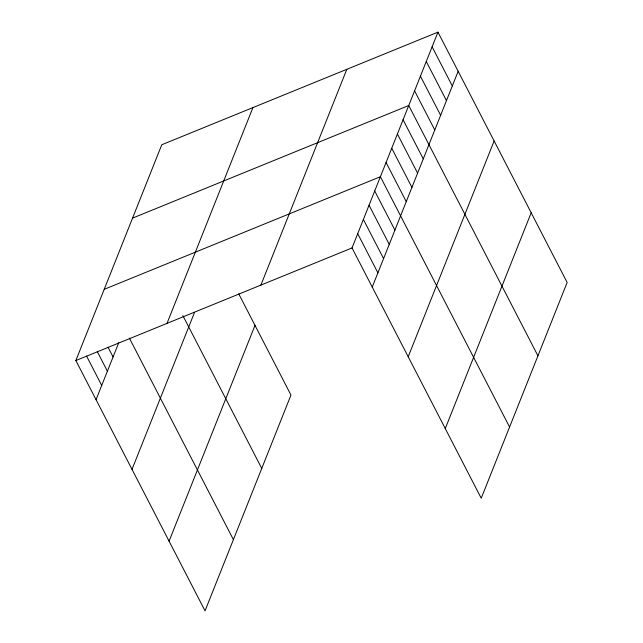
<?xml version="1.0" encoding="UTF-8"?>
<svg xmlns="http://www.w3.org/2000/svg" width="643" height="643" viewBox="0 0 643 643"><rect width="100%" height="100%" fill="white"/><g stroke="black" fill="none" stroke-linecap="round" stroke-linejoin="round"><path stroke-width="0.96" d="M238.73 293.851L290.966 395.059L205.045 610.85L75.85 360.546L161.771 144.755L437.955 32.15L567.15 282.454L481.229 498.245L352.034 247.941L437.955 32.15M96.048 399.681L118.738 342.711M166.995 323.389L252.916 107.598M132.016 469.366L194.572 312.273M260.897 285.098L346.818 69.307M169.077 541.165L254.998 325.374M372.233 287.083L458.154 71.285M408.201 356.761L494.121 140.97M445.261 428.56L531.182 212.769M132.562 218.122L408.747 105.516L537.934 355.82M104.206 289.334L380.391 176.729L509.577 427.032M75.85 360.546L352.034 247.941M432.112 46.826L452.318 85.961M426.269 61.495L446.475 100.638M420.426 76.171L440.632 115.306M414.59 90.848L434.789 129.982M403.073 119.759L423.271 158.901M397.398 134.001L417.604 173.144M391.732 148.244L411.93 187.386M386.057 162.486L406.263 201.629M374.716 190.971L394.923 230.114M369.05 205.213L389.248 244.356M363.375 219.456L383.582 258.599M357.709 233.698L377.907 272.841M182.885 315.625L261.749 468.425M129.356 338.057L233.401 539.638M108.016 347.172L113.064 356.953M97.294 351.633L107.397 371.196M86.572 356.085L101.723 385.438"/></g></svg>
